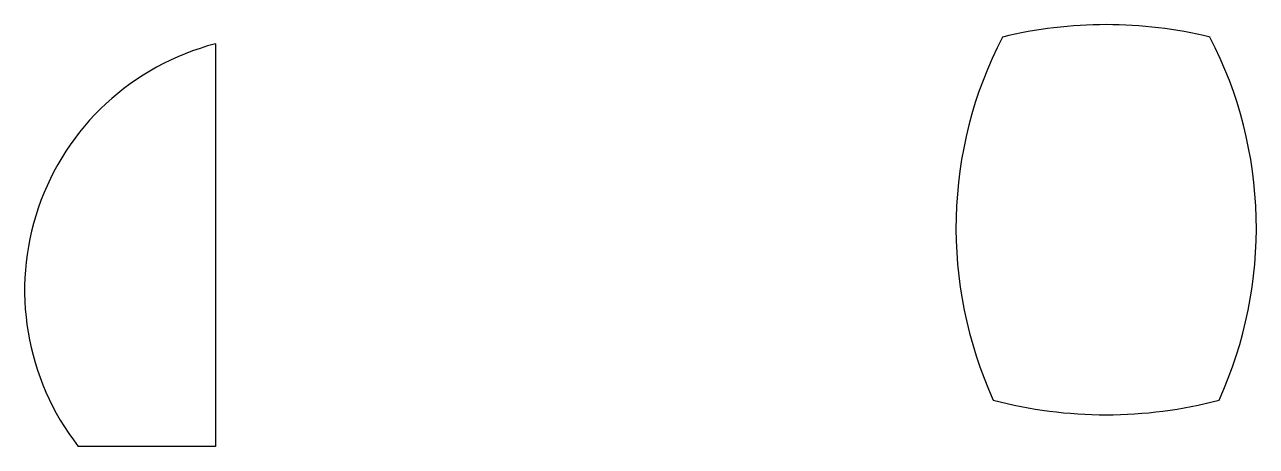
# Model space of a CAD drawing. Extents: x 9482 to 17566, y -4880 to -2114.
import ezdxf

# ---------------------------------------------------------------- set-up
doc = ezdxf.new("R2010")
doc.units = 0
doc.header["$MEASUREMENT"] = 0
doc.layers.get('0').update_dxf_attribs({"linetype": 'CONTINUOUS'})

msp = doc.modelspace()

# ---------------------------------------------------------------- linework, layer by layer
for p, q in [((10733.8, -2240.5), (10733.8, -4880.5)), ((10733.8, -4880.5), (9833.8, -4880.5))]:
    msp.add_line(p, q)
for centre, radius, start, end in [((16580.3, -5008.6), 2894.2, 76.38329, 103.61671), ((11150.3, -3855.9), 1668.3, 104.45933, 217.89125), ((18322.1, -3447.7), 2727.5, 152.67771, 204.45424), ((14838.4, -3447.7), 2727.5, 335.54576, 27.32229), ((16580.3, -1779), 2894.2, 255.16596, 284.83404)]:
    msp.add_arc(centre, radius, start, end)

doc.saveas('drawing.dxf')
